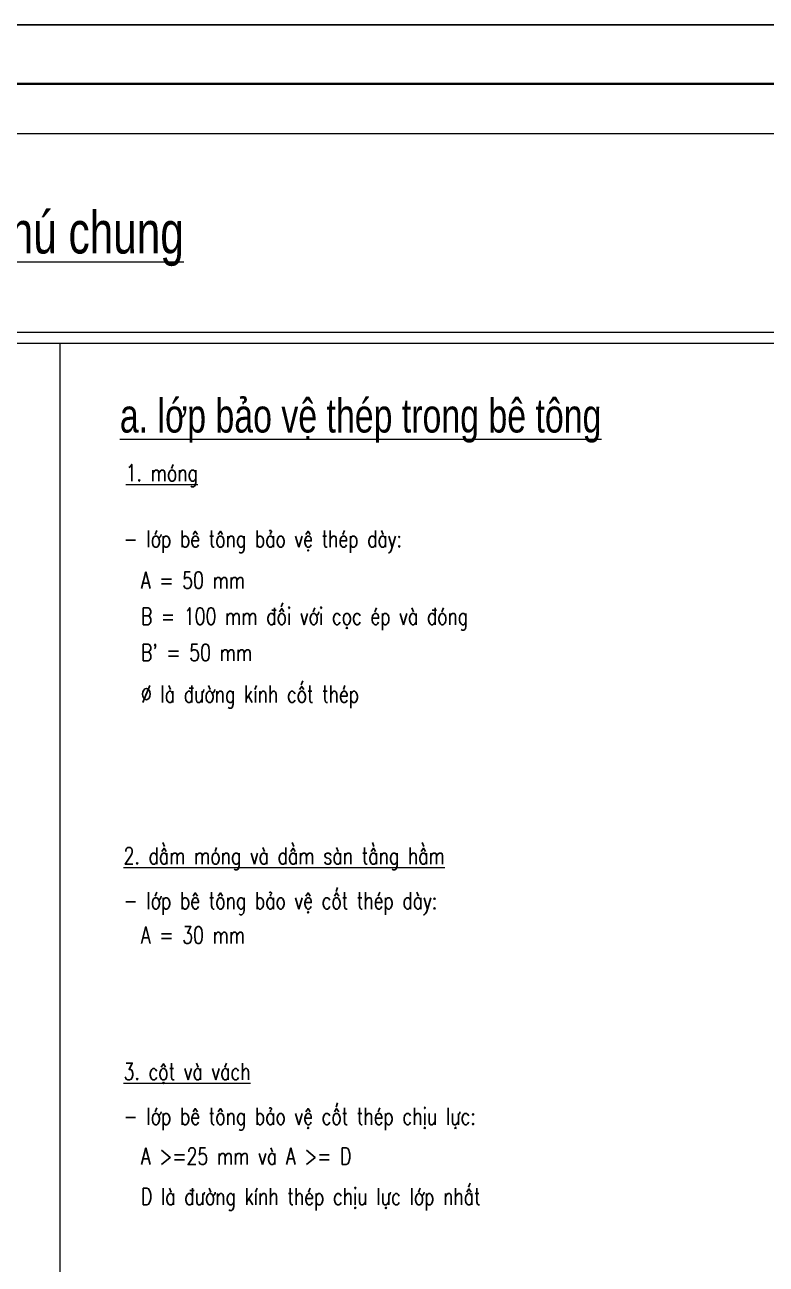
# Model space of a CAD drawing. Extents: x -2098986 to 943, y -1296280 to 73591.
# Drawn here: x -1724495 to -1715711, y -1032339 to -1017655 of the extents above; entities that cross this region are included whole.
import ezdxf
from ezdxf.enums import TextEntityAlignment as Align

# ---------------------------------------------------------------- set-up
doc = ezdxf.new("R2010")
doc.units = 0
doc.header["$LTSCALE"] = 150
for name, color, linetype, lineweight in [('05.Text', 253, 'Continuous', 18), ('11.Khung bo', 32, 'Continuous', 50), ('12.Khung', 36, 'Continuous', 25), ('LS-TEXT', 60, 'Continuous', 20), ('LS-THAY', 7, 'Continuous', 20)]:
    doc.layers.add(name, color=color, linetype=linetype, lineweight=lineweight)
doc.layers.add('Tpl_Bound', color=1, linetype='Continuous', plot=False)
doc.styles.add('KCVN-LEADER', font='vnromadi.shx', dxfattribs={"width": 0.7, "height": 4})
doc.styles.add('vnsimpli', font='vnsimli.shx', dxfattribs={"width": 0.75})

# ---------------------------------------------------------------- blocks, each defined once
blk = doc.blocks.new('100')
at = {"layer": '11.Khung bo', "const_width": 26.7}
blk.add_lwpolyline([(1860913, -945240), (1860913, -916940), (1896063, -916940), (1896063, -945240)], close=True, dxfattribs=at)
blk.add_lwpolyline([(1860913, -945240), (1860913, -916940), (1896063, -916940), (1896063, -945240)], close=True, dxfattribs=at)
blk.add_lwpolyline([(1860913, -945240), (1860913, -916940), (1896063, -916940), (1896063, -945240)], close=True, dxfattribs=at)
at = {"layer": '12.Khung'}
blk.add_lwpolyline([(1901579, -945940), (1901579, -916240), (1859580, -916240), (1859580, -945940)], close=True, dxfattribs=at)
blk.add_lwpolyline([(1901579, -945940), (1901579, -916240), (1859580, -916240), (1859580, -945940)], close=True, dxfattribs=at)
blk.add_lwpolyline([(1901579, -945940), (1901579, -916240), (1859580, -916240), (1859580, -945940)], close=True, dxfattribs=at)

msp = doc.modelspace()

# ---------------------------------------------------------------- linework, layer by layer
at = {"layer": 'LS-THAY'}
for p, q in [((-1740520.2, -1021297), (-1707630.7, -1021297)), ((-1740520.2, -1021427.1), (-1707630.7, -1021427.1)), ((-1724075.5, -1046311.5), (-1724075.5, -1021427.1))]:
    msp.add_line(p, q, dxfattribs=at)
msp.add_lwpolyline([(-1740520.2, -1018944.3), (-1707630.7, -1018944.3), (-1707630.7, -1046311.5), (-1740520.2, -1046311.5)], close=True, dxfattribs=at)
at = {"layer": 'Tpl_Bound', "color": 1}
msp.add_lwpolyline([(-1743235.9, -1047355.4), (-1743235.9, -1017655.4), (-1701235.9, -1017655.4), (-1701235.9, -1047355.4)], close=True, dxfattribs=at)

# ---------------------------------------------------------------- block references
at = {"layer": '05.Text', "xscale": 1.000009185772931, "yscale": 1.000009185772931, "zscale": 1.000009185772931}
msp.add_blockref('100', (-3602832.6, -101406.9), dxfattribs=at)

# ---------------------------------------------------------------- texts
at = {"layer": 'LS-TEXT', "style": 'KCVN-LEADER', "width": 0.75}
msp.add_text('%%Ughi chó chung', height=500, dxfattribs=at).set_placement((-1724172.4, -1020364.7), align=Align.CENTER)
at = {"layer": 'LS-TEXT', "color": 60, "style": 'KCVN-LEADER', "width": 0.75}
msp.add_text('%%Ua. líp b¶o vÖ thÐp trong bª t«ng', height=400, dxfattribs=at).set_placement((-1723369, -1022486.2))
at = {"layer": 'LS-TEXT', "style": 'vnsimpli', "width": 0.75}
for s, p in [('%%U1. mãng', (-1723299.6, -1023063.4)), ('%%U2. dÇm mãng vµ dÇm sµn tÇng hÇm', (-1723324.9, -1027600.9)), ('%%U3. cét vµ v¸ch', (-1723324.9, -1030155.7))]:
    msp.add_text(s, height=200, dxfattribs=at).set_placement(p)
for s, p in [('- líp bª t«ng b¶o vÖ thÐp dµy:', (-1723324.9, -1023745.4)), ('  A = 50 mm', (-1723324.9, -1024235.8)), ('  B = 100 mm ®èi víi cäc Ðp vµ ®ãng', (-1723324.9, -1024662.4)), ("  B' = 50 mm ", (-1723324.9, -1025092.2)), ('  %%C lµ ®\xadêng kÝnh cèt thÐp', (-1723324.9, -1025584.8)), ('- líp bª t«ng b¶o vÖ cèt thÐp dµy:', (-1723324.9, -1028031.6)), ('  A = 30 mm', (-1723324.9, -1028439.4)), ('- líp bª t«ng b¶o vÖ cèt thÐp chÞu lùc:', (-1723324.9, -1030586.4)), ('  A >=25 mm vµ A >= D', (-1723324.9, -1031059.1)), ('  D lµ ®\xadêng kÝnh thÐp chÞu lùc líp nhÊt', (-1723324.9, -1031536.8))]:
    msp.add_text(s, height=200, dxfattribs=at).set_placement(p, align=Align.MIDDLE_LEFT)

doc.saveas('drawing.dxf')
